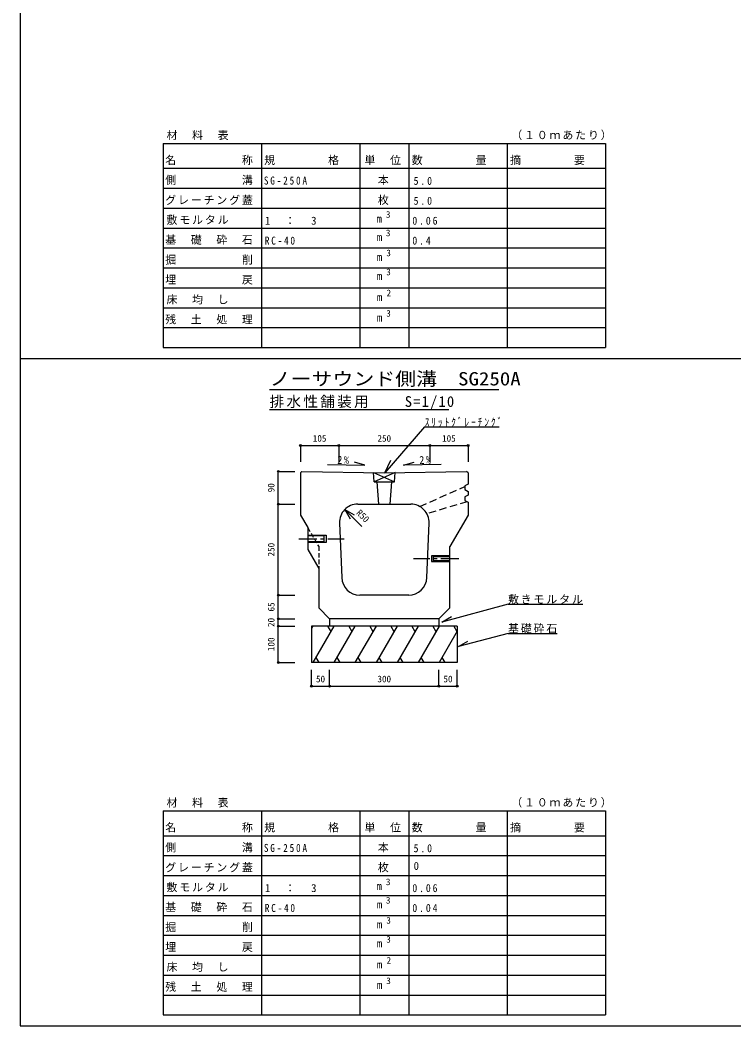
# Model space of a CAD drawing. Units: millimetres at full size, sheet at 1:10. Extents: x -5775 to 2225, y -2710 to 2990.
# Drawn here: x -5775 to -3815, y -2710 to 53 of the extents above; entities that cross this region are included whole.
import ezdxf
from ezdxf.enums import TextEntityAlignment as Align

# ---------------------------------------------------------------- set-up
doc = ezdxf.new("R2010")
doc.units = ezdxf.units.MM
doc.header["$LTSCALE"] = 10
doc.header["$PDMODE"] = 32
doc.header["$PDSIZE"] = 5
for name, pattern in [('CHAIN1', [8, 5, -1, 1, -1]), ('DASHED1', [1.8, 1.2, -0.6]), ('DASHED2', [3, 2, -1]), ('DOUBLE_CHAIN2', [12.8, 9, -1, 0.6, -0.6, 0.6, -1])]:
    doc.linetypes.add(name, pattern=pattern)
doc.layers.add('0-0_通り芯', color=7, linetype='Continuous')
doc.styles.add('ＭＳ ゴシック', font='')
doc.styles.get('ＭＳ ゴシック').set_extended_font_data('MS Gothic')

msp = doc.modelspace()

# ---------------------------------------------------------------- linework, layer by layer
at = {"layer": '0-0_通り芯', "color": 2}
for p, q in [((-5774.77, 2989.61), (-5774.77, -2710.39)), ((-5774.77, -2710.39), (2225.23, -2710.39))]:
    msp.add_line(p, q, dxfattribs=at)
at = {"layer": '0-0_通り芯'}
for p, q in [((-5382.27, -286.18), (-4167.27, -286.18)), ((-5382.27, -286.18), (-5382.27, -409.3)), ((-5112.27, -286.18), (-5112.27, -409.3)), ((-4842.27, -286.18), (-4842.27, -409.3)), ((-4707.27, -286.18), (-4707.27, -409.3)), ((-4437.27, -286.18), (-4437.27, -409.3)), ((-4167.27, -286.18), (-4167.27, -409.3)), ((-5382.27, -354.58), (-4167.27, -354.58)), ((-5382.27, -409.3), (-4167.27, -409.3)), ((-5382.27, -409.3), (-5382.27, -847.06)), ((-5112.27, -409.3), (-5112.27, -847.06)), ((-4842.27, -409.3), (-4842.27, -847.06)), ((-4707.27, -409.3), (-4707.27, -847.06)), ((-4437.27, -409.3), (-4437.27, -847.06)), ((-4167.27, -409.3), (-4167.27, -847.06)), ((-5382.27, -464.02), (-4167.27, -464.02)), ((-5382.27, -518.74), (-4167.27, -518.74)), ((-5382.27, -573.46), (-4167.27, -573.46)), ((-5382.27, -628.18), (-4167.27, -628.18)), ((-5382.27, -682.9), (-4167.27, -682.9)), ((-5382.27, -737.62), (-4167.27, -737.62)), ((-5382.27, -792.34), (-4167.27, -792.34)), ((-5382.27, -847.06), (-4167.27, -847.06)), ((-5296.77, -847.06), (-4387.77, -847.06)), ((-5089.77, -962.06), (-4459.77, -962.06)), ((-5089.77, -1017.06), (-4597.27, -1017.06)), ((-4663.9, -1064.97), (-4458.9, -1064.97)), ((-4984.77, -1362.06), (-4934.77, -1362.06)), ((-4939.77, -1364.06), (-4984.77, -1364.06)), ((-4984.77, -1380.06), (-4939.77, -1380.06)), ((-4939.77, -1380.06), (-4939.77, -1364.06)), ((-4934.77, -1362.06), (-4934.77, -1382.06)), ((-4934.77, -1382.06), (-4984.77, -1382.06)), ((-4644.77, -1419.06), (-4644.77, -1435.06)), ((-4594.77, -1419.06), (-4644.77, -1419.06)), ((-4644.77, -1435.06), (-4594.77, -1435.06)), ((-4639.77, -1421.06), (-4594.77, -1421.06)), ((-4639.77, -1433.06), (-4639.77, -1421.06)), ((-4594.77, -1433.06), (-4639.77, -1433.06)), ((-4434.99, -1552.28), (-4229.99, -1552.28)), ((-4924.77, -1592.06), (-4924.77, -1612.06)), ((-4624.77, -1592.06), (-4624.77, -1612.06)), ((-4970.72, -1612.06), (-4974.77, -1619.08)), ((-4912.98, -1612.06), (-4970.72, -1712.06)), ((-4930.28, -1612.06), (-4921.63, -1627.05)), ((-4855.25, -1612.06), (-4912.98, -1712.06)), ((-4872.55, -1612.06), (-4863.9, -1627.05)), ((-4797.51, -1612.06), (-4855.25, -1712.06)), ((-4814.81, -1612.06), (-4806.16, -1627.05)), ((-4739.78, -1612.06), (-4797.51, -1712.06)), ((-4757.08, -1612.06), (-4748.43, -1627.05)), ((-4682.04, -1612.06), (-4739.78, -1712.06)), ((-4699.34, -1612.06), (-4690.69, -1627.05)), ((-4624.31, -1612.06), (-4682.04, -1712.06)), ((-4641.61, -1612.06), (-4632.96, -1627.05)), ((-4574.77, -1626.25), (-4624.31, -1712.06)), ((-4583.87, -1612.06), (-4575.22, -1627.05)), ((-4574.77, -1612.06), (-4574.77, -1712.06)), ((-4434.99, -1632.09), (-4570.88, -1668.5)), ((-4570.88, -1668.5), (-4544.89, -1653.5)), ((-4434.99, -1632.09), (-4299.99, -1632.09)), ((-4574.77, -1712.06), (-4974.77, -1712.06)), ((-4962.8, -1698.34), (-4954.88, -1712.06)), ((-4905.06, -1698.34), (-4897.14, -1712.06)), ((-4847.33, -1698.34), (-4839.41, -1712.06)), ((-4789.59, -1698.34), (-4781.67, -1712.06)), ((-4731.86, -1698.34), (-4723.93, -1712.06)), ((-4674.12, -1698.34), (-4666.2, -1712.06)), ((-4616.39, -1698.34), (-4608.46, -1712.06)), ((-5382.27, -2119.51), (-4167.27, -2119.51)), ((-5382.27, -2119.51), (-5382.27, -2242.63)), ((-5112.27, -2119.51), (-5112.27, -2242.63)), ((-4842.27, -2119.51), (-4842.27, -2242.63)), ((-4707.27, -2119.51), (-4707.27, -2242.63)), ((-4437.27, -2119.51), (-4437.27, -2242.63)), ((-4167.27, -2119.51), (-4167.27, -2242.63)), ((-5382.27, -2187.91), (-4167.27, -2187.91)), ((-5382.27, -2242.63), (-4167.27, -2242.63)), ((-5382.27, -2242.63), (-5382.27, -2680.39)), ((-5112.27, -2242.63), (-5112.27, -2680.39)), ((-4842.27, -2242.63), (-4842.27, -2680.39)), ((-4707.27, -2242.63), (-4707.27, -2680.39)), ((-4437.27, -2242.63), (-4437.27, -2680.39)), ((-4167.27, -2242.63), (-4167.27, -2680.39)), ((-5382.27, -2297.35), (-4167.27, -2297.35)), ((-5382.27, -2352.07), (-4167.27, -2352.07)), ((-5382.27, -2406.79), (-4167.27, -2406.79)), ((-5382.27, -2461.51), (-4167.27, -2461.51)), ((-5382.27, -2516.23), (-4167.27, -2516.23)), ((-5382.27, -2570.95), (-4167.27, -2570.95)), ((-5382.27, -2625.67), (-4167.27, -2625.67)), ((-5382.27, -2680.39), (-4167.27, -2680.39)), ((-5296.77, -2680.39), (-4387.77, -2680.39))]:
    msp.add_line(p, q, dxfattribs=at)
at = {"layer": '0-0_通り芯', "color": 4, "linetype": 'DOUBLE_CHAIN2'}
msp.add_line((-5774.77, -877.06), (2225.23, -877.06), dxfattribs=at)
at = {"layer": '0-0_通り芯', "color": 4}
for p, q in [((-5774.77, -877.06), (2225.23, -877.06)), ((-5004.77, -1116.06), (-4899.77, -1116.06)), ((-5004.77, -1116.06), (-5004.77, -1161.06)), ((-4899.77, -1116.06), (-4899.77, -1161.06)), ((-4899.77, -1116.06), (-4649.77, -1116.06)), ((-4649.77, -1116.06), (-4649.77, -1161.06)), ((-4649.77, -1116.06), (-4544.77, -1116.06)), ((-4544.77, -1116.06), (-4544.77, -1161.06)), ((-5065.77, -1277.06), (-5065.77, -1187.06)), ((-5065.77, -1187.06), (-5020.77, -1187.06)), ((-5065.77, -1527.06), (-5065.77, -1277.06)), ((-5065.77, -1277.06), (-5020.77, -1277.06)), ((-4836.07, -1338.71), (-4883.08, -1291.71)), ((-4883.08, -1291.71), (-4868.08, -1317.69)), ((-4883.08, -1291.71), (-4857.1, -1306.71)), ((-5065.77, -1592.06), (-5065.77, -1527.06)), ((-5065.77, -1527.06), (-5020.77, -1527.06)), ((-5065.77, -1612.06), (-5065.77, -1592.06)), ((-5065.77, -1592.06), (-5020.77, -1592.06)), ((-5065.77, -1712.06), (-5065.77, -1612.06)), ((-5065.77, -1612.06), (-5020.77, -1612.06)), ((-5065.77, -1712.06), (-5020.77, -1712.06)), ((-4974.77, -1777.06), (-4974.77, -1732.06)), ((-4924.77, -1777.06), (-4924.77, -1732.06)), ((-4624.77, -1777.06), (-4624.77, -1732.06)), ((-4574.77, -1777.06), (-4574.77, -1732.06)), ((-4974.77, -1777.06), (-4924.77, -1777.06)), ((-4924.77, -1777.06), (-4624.77, -1777.06)), ((-4624.77, -1777.06), (-4574.77, -1777.06))]:
    msp.add_line(p, q, dxfattribs=at)
at = {"layer": '0-0_通り芯', "color": 3}
for p, q in [((-5004.77, -1191.06), (-5000.77, -1187.06)), ((-5000.77, -1187.06), (-4774.77, -1191.06)), ((-4774.77, -1191.06), (-4548.77, -1187.06)), ((-4544.77, -1191.06), (-4548.77, -1187.06)), ((-5004.77, -1191.06), (-5004.77, -1307.06)), ((-4802.77, -1215.86), (-4804.76, -1190.53)), ((-4804.76, -1190.53), (-4746.77, -1215.86)), ((-4544.77, -1191.06), (-4544.77, -1222.06)), ((-4802.77, -1215.86), (-4746.77, -1215.86)), ((-4790.06, -1277.06), (-4794.77, -1215.86)), ((-4754.77, -1215.86), (-4759.47, -1277.06)), ((-4544.77, -1222.06), (-4553.77, -1227.06)), ((-4553.77, -1227.06), (-4553.77, -1237.06)), ((-4553.77, -1237.06), (-4544.77, -1242.06)), ((-4544.77, -1242.06), (-4544.77, -1252.06)), ((-4544.77, -1252.06), (-4553.77, -1257.06)), ((-4553.77, -1257.06), (-4553.77, -1267.06)), ((-4553.77, -1267.06), (-4544.77, -1272.06)), ((-4847.73, -1277.06), (-4701.81, -1277.06)), ((-4544.77, -1272.06), (-4544.77, -1307.06)), ((-5004.77, -1307.06), (-4984.77, -1341.7)), ((-4544.77, -1307.06), (-4594.77, -1393.66)), ((-4984.77, -1341.7), (-4984.77, -1401.7)), ((-4897.69, -1329.06), (-4891.69, -1479.06)), ((-4657.85, -1479.06), (-4651.85, -1329.06)), ((-4984.77, -1401.7), (-4954.77, -1453.66)), ((-4594.77, -1562.06), (-4594.77, -1393.66)), ((-4954.77, -1453.66), (-4954.77, -1562.06)), ((-4707.81, -1527.06), (-4841.73, -1527.06)), ((-4924.77, -1592.06), (-4954.77, -1562.06)), ((-4624.77, -1592.06), (-4594.77, -1562.06)), ((-4624.77, -1592.06), (-4924.77, -1592.06))]:
    msp.add_line(p, q, dxfattribs=at)
at = {"layer": '0-0_通り芯', "color": 3, "linetype": 'DASHED2'}
for p, q in [((-4676.97, -1283.67), (-4553.77, -1228.65)), ((-4546.86, -1270.9), (-4657.85, -1303.22))]:
    msp.add_line(p, q, dxfattribs=at)
at = {"layer": '0-0_通り芯', "color": 3, "linetype": 'DASHED1'}
for p, q in [((-4984.77, -1341.7), (-4954.77, -1393.66)), ((-4954.77, -1393.66), (-4954.77, -1453.66))]:
    msp.add_line(p, q, dxfattribs=at)
at = {"layer": '0-0_通り芯', "linetype": 'CHAIN1'}
for p, q in [((-5009.77, -1372.06), (-4884.77, -1372.06)), ((-4569.77, -1427.06), (-4694.77, -1427.06))]:
    msp.add_line(p, q, dxfattribs=at)
at = {"layer": '0-0_通り芯'}
for points in [[(-4663.9, -1064.97), (-4773.02, -1191.03), (-4756.93, -1156.68)], [(-4930.73, -1168.3), (-4827.85, -1170.12), (-4856.68, -1161.84)], [(-4618.8, -1168.3), (-4721.69, -1170.12), (-4692.85, -1161.84)], [(-4434.99, -1552.28), (-4616.5, -1600.92), (-4590.52, -1585.92)], [(-4574.77, -1612.06), (-4974.77, -1612.06), (-4974.77, -1712.06)]]:
    msp.add_lwpolyline(points, dxfattribs=at)
at = {"layer": '0-0_通り芯', "color": 3}
msp.add_lwpolyline([(-4746.77, -1215.86), (-4744.77, -1190.53), (-4802.77, -1215.86)], dxfattribs=at)
for centre, start, end in [((-4847.73, -1327.06), 90, 182.29061), ((-4701.81, -1327.06), 357.70939, 90), ((-4841.73, -1477.06), 182.29061, 270), ((-4707.81, -1477.06), 270, 357.70939)]:
    msp.add_arc(centre, 50, start, end, dxfattribs=at)
at = {"layer": '0-0_通り芯', "color": 4}
for p in [(-5004.77, -1116.06), (-4899.77, -1116.06), (-4649.77, -1116.06), (-4544.77, -1116.06), (-5065.77, -1187.06), (-5065.77, -1277.06), (-5065.77, -1527.06), (-5065.77, -1592.06), (-5065.77, -1612.06), (-5065.77, -1712.06), (-4974.77, -1777.06), (-4924.77, -1777.06), (-4624.77, -1777.06), (-4574.77, -1777.06)]:
    msp.add_point(p, dxfattribs=at)

# ---------------------------------------------------------------- texts
at = {"layer": '0-0_通り芯', "style": 'ＭＳ ゴシック'}
for s, p in [('m', (-4796.34, -510.48)), ('m', (-4795.44, -561.1)), ('m', (-4795.44, -615.82)), ('m', (-4795.44, -667.8)), ('m', (-4795.35, -725.94)), ('m', (-4795.17, -782.03)), ('0', (-4694.27, -2288.41)), ('m', (-4796.34, -2343.82)), ('m', (-4795.44, -2394.43)), ('m', (-4795.44, -2449.15)), ('m', (-4795.44, -2501.14)), ('m', (-4795.35, -2559.28)), ('m', (-4795.17, -2615.37))]:
    msp.add_text(s, height=21.99, dxfattribs=at).set_placement(p, align=Align.BOTTOM_LEFT)
at = {"layer": '0-0_通り芯', "color": 4, "style": 'ＭＳ ゴシック'}
for s, p in [('3', (-4770.24, -496.12)), ('3', (-4770.24, -546.74)), ('3', (-4769.07, -601.8)), ('3', (-4769.34, -654.06)), ('2', (-4768.44, -711.58)), ('3', (-4769.34, -767.67)), ('105', (-4971.02, -1111.06)), ('250', (-4793.52, -1111.06)), ('105', (-4616.02, -1111.06)), ('50', (-4962.27, -1772.06)), ('300', (-4793.52, -1772.06)), ('50', (-4612.27, -1772.06)), ('3', (-4770.24, -2329.45)), ('3', (-4770.24, -2380.07)), ('3', (-4769.07, -2435.13)), ('3', (-4769.34, -2487.39)), ('2', (-4768.44, -2544.91)), ('3', (-4769.34, -2601))]:
    msp.add_text(s, height=18.33, dxfattribs=at).set_placement(p, align=Align.BOTTOM_LEFT)
at = {"layer": '0-0_通り芯', "color": 3, "style": 'ＭＳ ゴシック', "width": 1.15}
msp.add_text('ノーサウンド側溝\u3000SG250A', height=36.66, dxfattribs=at).set_placement((-5089.77, -962.06), align=Align.BOTTOM_LEFT)
at = {"layer": '0-0_通り芯', "color": 4, "style": 'ＭＳ ゴシック'}
for s, rotation, p in [('90', 90, (-5070.77, -1244.56)), ('R50', 315, (-4857.1, -1306.71)), ('250', 90, (-5070.77, -1420.81)), ('65', 90, (-5070.77, -1572.06)), ('20', 90, (-5070.77, -1614.56)), ('100', 90, (-5070.77, -1680.81))]:
    msp.add_text(s, height=18.33, rotation=rotation, dxfattribs=at).set_placement(p, align=Align.BOTTOM_LEFT)
at = {"layer": '0-0_通り芯', "attachment_point": 7, "style": 'ＭＳ ゴシック'}
for s, insert, char_height in [('\\T1.17;材\u3000料\u3000表', (-5372.77, -277.24), 21.99), ('\\T1.17;（１０ｍあたり）', (-4426.01, -277.24), 21.99), ('\\T1.17;名\u3000\u3000\u3000\u3000\u3000称', (-5376.27, -345.64), 21.99), ('\\T1.17;規\u3000\u3000\u3000\u3000格', (-5104.52, -345.64), 21.99), ('\\T1.17;単\u3000位', (-4829.27, -345.64), 21.99), ('\\T1.17;数\u3000\u3000\u3000\u3000量', (-4699.52, -345.64), 21.99), ('\\T1.17;摘\u3000\u3000\u3000\u3000要', (-4429.52, -345.64), 21.99), ('\\T1.17;側\u3000\u3000\u3000\u3000\u3000溝', (-5376.27, -400.36), 21.99), ('\\T1.39;\\W0.85;SG-250A', (-5105.52, -399.57), 21.99), ('\\T1.17;\u3000本', (-4827.52, -400.36), 21.99), ('\\T1.38;\\W0.9;5.0', (-4694.27, -400.36), 21.99), ('\\T1.17;グレーチング蓋', (-5376.27, -455.08), 21.99), ('\\T1.17;\u3000枚', (-4827.52, -455.08), 21.99), ('\\T1.38;\\W0.9;5.0', (-4694.27, -455.08), 21.99), ('\\T1.17;敷モルタル', (-5372.77, -509.8), 21.99), ('\\T1.21;1\u3000：\u30003', (-5102.77, -509.8), 21.99), ('\\T1.38;\\W0.9;0.06', (-4697.77, -509.8), 21.99), ('\\T1.17;基\u3000礎\u3000砕\u3000石', (-5376.27, -564.52), 21.99), ('\\T1.38;\\W0.85;RC-40', (-5102.77, -564.52), 21.99), ('\\T1.38;\\W0.9;0.4', (-4697.77, -564.52), 21.99), ('\\T1.17;掘\u3000\u3000\u3000\u3000\u3000削', (-5376.27, -619.24), 21.99), ('\\T1.17;埋\u3000\u3000\u3000\u3000\u3000戻', (-5376.27, -673.96), 21.99), ('\\T1.17;床\u3000均\u3000し', (-5372.77, -728.68), 21.99), ('\\T1.17;残\u3000土\u3000処\u3000理', (-5376.27, -783.4), 21.99), ('\\T1.16;排水性舗装用\u3000\u3000S=1/10', (-5089.77, -1017.06), 29.33), ('\\T1.39;\\W0.85;ｽﾘｯﾄｸﾞﾚｰﾁﾝｸﾞ', (-4663.9, -1064.97), 21.99), ('\\T1.17;敷きモルタル', (-4434.99, -1552.28), 21.99), ('\\T1.17;基礎砕石', (-4434.99, -1632.09), 21.99), ('\\T1.17;材\u3000料\u3000表', (-5372.77, -2110.57), 21.99), ('\\T1.17;（１０ｍあたり）', (-4426.01, -2110.57), 21.99), ('\\T1.17;名\u3000\u3000\u3000\u3000\u3000称', (-5376.27, -2178.97), 21.99), ('\\T1.17;規\u3000\u3000\u3000\u3000格', (-5104.52, -2178.97), 21.99), ('\\T1.17;単\u3000位', (-4829.27, -2178.97), 21.99), ('\\T1.17;数\u3000\u3000\u3000\u3000量', (-4699.52, -2178.97), 21.99), ('\\T1.17;摘\u3000\u3000\u3000\u3000要', (-4429.52, -2178.97), 21.99), ('\\T1.17;側\u3000\u3000\u3000\u3000\u3000溝', (-5376.27, -2233.69), 21.99), ('\\T1.39;\\W0.85;SG-250A', (-5105.52, -2232.9), 21.99), ('\\T1.17;\u3000本', (-4827.52, -2233.69), 21.99), ('\\T1.38;\\W0.9;5.0', (-4694.27, -2233.69), 21.99), ('\\T1.17;グレーチング蓋', (-5376.27, -2288.41), 21.99), ('\\T1.17;\u3000枚', (-4827.52, -2288.41), 21.99), ('\\T1.17;敷モルタル', (-5372.77, -2343.13), 21.99), ('\\T1.21;1\u3000：\u30003', (-5102.77, -2343.13), 21.99), ('\\T1.38;\\W0.9;0.06', (-4697.77, -2343.13), 21.99), ('\\T1.17;基\u3000礎\u3000砕\u3000石', (-5376.27, -2397.85), 21.99), ('\\T1.38;\\W0.85;RC-40', (-5102.77, -2397.85), 21.99), ('\\T1.38;\\W0.9;0.04', (-4697.77, -2397.85), 21.99), ('\\T1.17;掘\u3000\u3000\u3000\u3000\u3000削', (-5376.27, -2452.57), 21.99), ('\\T1.17;埋\u3000\u3000\u3000\u3000\u3000戻', (-5376.27, -2507.29), 21.99), ('\\T1.17;床\u3000均\u3000し', (-5372.77, -2562.01), 21.99), ('\\T1.17;残\u3000土\u3000処\u3000理', (-5376.27, -2616.73), 21.99)]:
    msp.add_mtext(s, dxfattribs=dict(at, insert=insert, char_height=char_height))
at = {"layer": '0-0_通り芯', "char_height": 21.99, "attachment_point": 7, "style": 'ＭＳ ゴシック'}
for insert, rotation in [((-4903.81, -1166.75), 358.986), ((-4678.21, -1167.32), 1.014)]:
    msp.add_mtext('\\T1.36;\\W0.9;2%', dxfattribs=dict(at, insert=insert, rotation=rotation))

doc.saveas('drawing.dxf')
